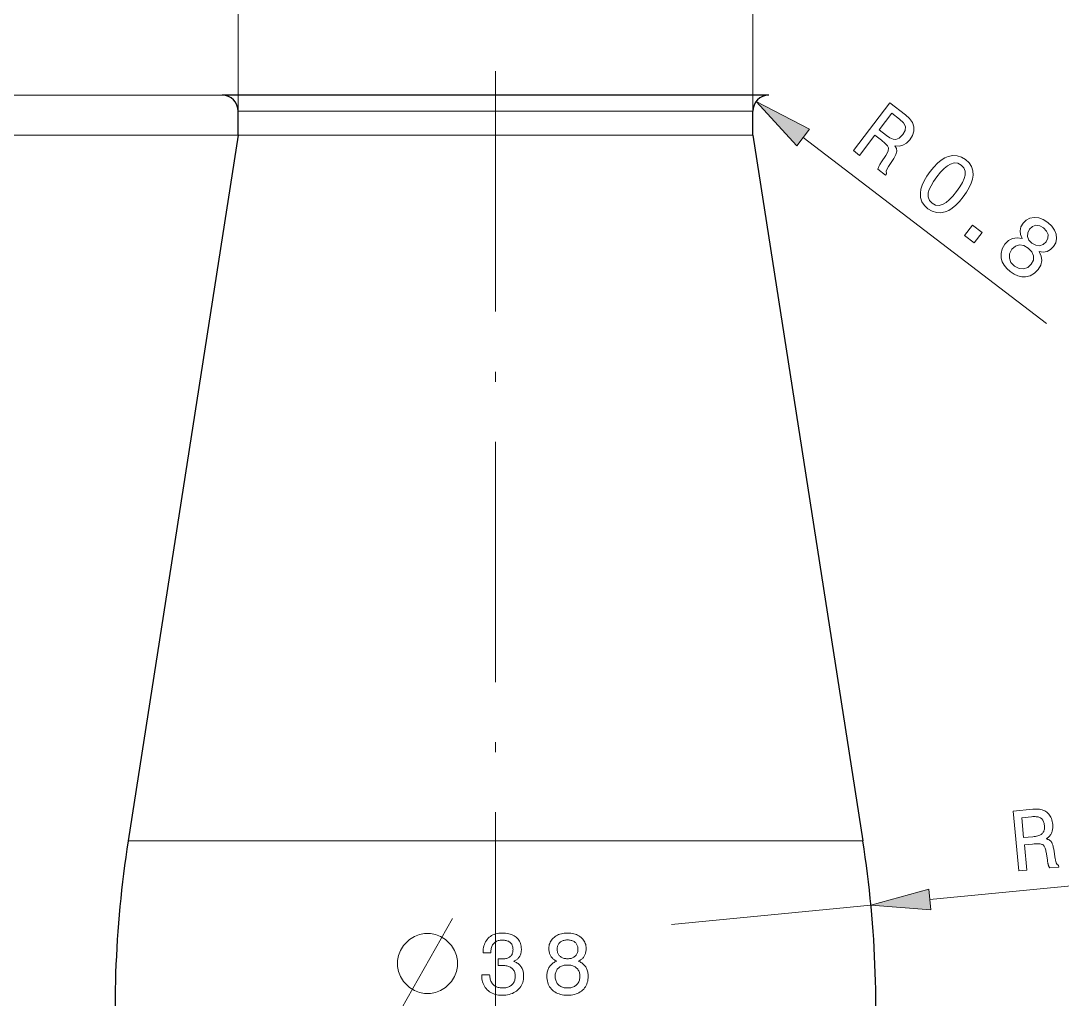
# Model space of a CAD drawing. Extents: x 0 to 594, y 0 to 521.
# Drawn here: x 105.1 to 157.1, y 320.7 to 369.5 of the extents above; entities that cross this region are included whole.
import ezdxf

# ---------------------------------------------------------------- set-up
doc = ezdxf.new("R2010")
doc.units = 0
doc.linetypes.add('DASHDOT', pattern=[18.5, 12, -3, 0.5, -3])

msp = doc.modelspace()

# ---------------------------------------------------------------- linework, layer by layer
at = {"color": 7, "lineweight": 13, "ltscale": 0.229788}
for p, q in [((115.918, 364.996), (115.918, 374.187)), ((141.618, 364.996), (141.618, 374.187))]:
    msp.add_line(p, q, dxfattribs=at)
at = {"color": 7, "linetype": 'DASHDOT', "lineweight": 13}
msp.add_line((128.768, 366.994), (128.768, 131.694), dxfattribs=at)
at = {"color": 7, "lineweight": 13}
for p, q in [((115.118, 365.796), (46.231, 365.796)), ((115.118, 365.796), (56.451, 365.796)), ((115.118, 365.796), (67.517, 365.796)), ((140.044, 364.996), (115.918, 364.996)), ((115.918, 363.796), (95.883, 363.796)), ((140.044, 363.796), (115.918, 363.796)), ((144.865, 328.57), (110.424, 328.57))]:
    msp.add_line(p, q, dxfattribs=at)
at = {"color": 7, "lineweight": 13, "ltscale": 0.480853}
msp.add_line((115.118, 365.796), (95.883, 365.796), dxfattribs=at)
at = {"color": 7, "lineweight": 30}
for p, q in [((142.418, 365.796), (115.118, 365.796)), ((115.918, 363.796), (110.424, 328.57)), ((141.618, 363.796), (147.111, 328.57))]:
    msp.add_line(p, q, dxfattribs=at)
at = {"color": 7, "lineweight": 30, "ltscale": 0.03}
for p, q in [((115.918, 363.796), (115.918, 364.996)), ((141.618, 363.796), (141.618, 364.996))]:
    msp.add_line(p, q, dxfattribs=at)
at = {"color": 7, "lineweight": 13, "ltscale": 0.039327}
for p, q in [((141.618, 364.996), (140.044, 364.996)), ((141.618, 363.796), (140.044, 363.796))]:
    msp.add_line(p, q, dxfattribs=at)
at = {"color": 7, "lineweight": 13, "ltscale": 0.382456}
msp.add_line((144.13, 363.689), (156.289, 354.405), dxfattribs=at)
at = {"color": 7, "lineweight": 13, "ltscale": 0.056138}
msp.add_line((147.111, 328.57), (144.865, 328.57), dxfattribs=at)
at = {"color": 7, "lineweight": 13, "ltscale": 0.340531}
msp.add_line((150.456, 325.638), (164.015, 326.941), dxfattribs=at)
at = {"color": 7, "lineweight": 13, "ltscale": 0.25}
msp.add_line((137.561, 324.399), (147.515, 325.356), dxfattribs=at)
at = {"color": 7, "lineweight": 13}
for points in [[(144.446, 364.103), (141.782, 365.481), (143.814, 363.274)], [(146.639, 363.031), (148.46, 365.415), (149.246, 364.815), (149.451, 364.628), (149.588, 364.43), (149.658, 364.222), (149.66, 364.008), (149.592, 363.79), (149.456, 363.568), (149.295, 363.4), (149.116, 363.296), (148.92, 363.253), (148.709, 363.273), (148.788, 363.133), (148.81, 362.998), (148.768, 362.842), (148.654, 362.637), (148.386, 362.231), (148.278, 362.023), (148.286, 361.877), (148.236, 361.812), (147.861, 362.097), (147.91, 362.243), (147.965, 362.344), (148.043, 362.469), (148.261, 362.789), (148.377, 363.004), (148.397, 363.164), (148.345, 363.265), (148.226, 363.393), (148.04, 363.547), (147.715, 363.796), (146.95, 362.793)], [(148.947, 364.606), (148.56, 364.901), (147.926, 364.072), (148.291, 363.793), (148.467, 363.676), (148.621, 363.61), (148.754, 363.593), (148.934, 363.658), (149.109, 363.83), (149.227, 364.04), (149.242, 364.229), (149.151, 364.412)], [(150.469, 361.989), (150.653, 362.212), (150.835, 362.399), (151.018, 362.549), (151.199, 362.664), (151.38, 362.743), (151.603, 362.79), (151.821, 362.779), (152.032, 362.711), (152.238, 362.585), (152.415, 362.419), (152.538, 362.233), (152.606, 362.027), (152.619, 361.801), (152.59, 361.607), (152.527, 361.402), (152.429, 361.186), (152.296, 360.96), (152.128, 360.723), (151.944, 360.499), (151.761, 360.312), (151.58, 360.161), (151.399, 360.047), (151.22, 359.969), (150.999, 359.923), (150.783, 359.935), (150.572, 360.004), (150.365, 360.131), (150.189, 360.297), (150.067, 360.482), (149.999, 360.688), (149.985, 360.915), (150.012, 361.109), (150.074, 361.314), (150.171, 361.529), (150.303, 361.754)], [(150.816, 361.727), (150.648, 361.492), (150.52, 361.279), (150.432, 361.087), (150.383, 360.917), (150.38, 360.719), (150.444, 360.549), (150.577, 360.407), (150.748, 360.316), (150.928, 360.298), (151.116, 360.353), (151.266, 360.445), (151.427, 360.581), (151.599, 360.762), (151.784, 360.988), (151.954, 361.227), (152.084, 361.441), (152.173, 361.633), (152.222, 361.802), (152.226, 361.998), (152.161, 362.166), (152.028, 362.308), (151.856, 362.399), (151.676, 362.416), (151.485, 362.36), (151.334, 362.268), (151.172, 362.132), (150.999, 361.952)], [(155.062, 358.642), (154.981, 358.84), (154.962, 359.032), (155.006, 359.22), (155.114, 359.404), (155.27, 359.559), (155.454, 359.655), (155.668, 359.693), (155.896, 359.67), (156.124, 359.588), (156.351, 359.445), (156.548, 359.264), (156.688, 359.066), (156.769, 358.852), (156.788, 358.637), (156.744, 358.434), (156.635, 358.243), (156.484, 358.089), (156.315, 357.996), (156.125, 357.964), (155.911, 357.993), (156.018, 357.767), (156.045, 357.54), (155.995, 357.315), (155.868, 357.096), (155.684, 356.906), (155.472, 356.784), (155.234, 356.731), (155.045, 356.736), (154.855, 356.782), (154.665, 356.868), (154.475, 356.993), (154.304, 357.144), (154.172, 357.304), (154.078, 357.475), (154.023, 357.655), (154.013, 357.899), (154.075, 358.134), (154.21, 358.363), (154.388, 358.543), (154.591, 358.65), (154.817, 358.684)], [(152.187, 358.795), (152.583, 359.313), (153.067, 358.944), (152.671, 358.425)], [(155.438, 359.112), (155.346, 358.933), (155.337, 358.745), (155.408, 358.565), (155.557, 358.41), (155.748, 358.306), (155.94, 358.285), (156.119, 358.343), (156.267, 358.479), (156.359, 358.655), (156.366, 358.837), (156.292, 359.013), (156.137, 359.17), (155.946, 359.276), (155.758, 359.302), (155.585, 359.246)], [(154.558, 358.103), (154.444, 357.886), (154.429, 357.664), (154.51, 357.453), (154.686, 357.27), (154.911, 357.147), (155.137, 357.123), (155.347, 357.197), (155.526, 357.364), (155.631, 357.568), (155.639, 357.78), (155.552, 357.984), (155.372, 358.168), (155.149, 358.292), (154.929, 358.321), (154.728, 358.258)], [(154.9, 327.07), (154.614, 330.052), (155.61, 330.147), (155.697, 330.154), (155.779, 330.155), (155.858, 330.152), (155.933, 330.143), (156.004, 330.13), (156.071, 330.113), (156.135, 330.09), (156.195, 330.063), (156.251, 330.031), (156.303, 329.995), (156.351, 329.954), (156.395, 329.908), (156.435, 329.858), (156.47, 329.803), (156.502, 329.745), (156.529, 329.681), (156.551, 329.614), (156.57, 329.542), (156.584, 329.465), (156.594, 329.384), (156.598, 329.336), (156.6, 329.289), (156.599, 329.243), (156.596, 329.198), (156.591, 329.155), (156.584, 329.113), (156.575, 329.073), (156.564, 329.034), (156.55, 328.996), (156.535, 328.959), (156.517, 328.924), (156.497, 328.89), (156.475, 328.858), (156.451, 328.827), (156.426, 328.797), (156.398, 328.769), (156.367, 328.742), (156.335, 328.717), (156.301, 328.693), (156.265, 328.671), (156.298, 328.663), (156.329, 328.654), (156.358, 328.644), (156.386, 328.632), (156.412, 328.619), (156.436, 328.604), (156.458, 328.588), (156.479, 328.571), (156.498, 328.553), (156.515, 328.533), (156.531, 328.51), (156.547, 328.484), (156.561, 328.455), (156.575, 328.423), (156.588, 328.386), (156.6, 328.347), (156.612, 328.304), (156.623, 328.257), (156.633, 328.207), (156.643, 328.154), (156.721, 327.672), (156.726, 327.642), (156.731, 327.613), (156.737, 327.586), (156.743, 327.561), (156.749, 327.537), (156.755, 327.516), (156.762, 327.495), (156.769, 327.477), (156.776, 327.46), (156.783, 327.445), (156.79, 327.432), (156.799, 327.419), (156.807, 327.407), (156.817, 327.395), (156.827, 327.384), (156.837, 327.375), (156.849, 327.366), (156.86, 327.357), (156.873, 327.35), (156.886, 327.343), (156.894, 327.261), (156.443, 327.218), (156.436, 327.227), (156.429, 327.238), (156.423, 327.25), (156.416, 327.262), (156.41, 327.276), (156.404, 327.29), (156.398, 327.306), (156.392, 327.322), (156.386, 327.34), (156.38, 327.358), (156.375, 327.378), (156.369, 327.399), (156.364, 327.421), (156.358, 327.445), (156.353, 327.47), (156.347, 327.496), (156.342, 327.524), (156.337, 327.553), (156.331, 327.584), (156.326, 327.615), (156.268, 328), (156.258, 328.055), (156.247, 328.107), (156.235, 328.155), (156.221, 328.198), (156.206, 328.237), (156.19, 328.271), (156.173, 328.302), (156.154, 328.328), (156.133, 328.35), (156.112, 328.368), (156.086, 328.382), (156.055, 328.394), (156.018, 328.404), (155.974, 328.412), (155.925, 328.417), (155.869, 328.419), (155.808, 328.42), (155.74, 328.418), (155.667, 328.413), (155.587, 328.406), (155.178, 328.367), (155.299, 327.108)], [(155.534, 329.772), (155.047, 329.725), (155.143, 328.732), (155.602, 328.776), (155.67, 328.784), (155.734, 328.794), (155.793, 328.805), (155.847, 328.819), (155.897, 328.834), (155.943, 328.851), (155.984, 328.87), (156.02, 328.891), (156.052, 328.914), (156.08, 328.939), (156.104, 328.966), (156.125, 328.996), (156.143, 329.029), (156.158, 329.064), (156.169, 329.103), (156.178, 329.144), (156.184, 329.188), (156.186, 329.234), (156.185, 329.284), (156.182, 329.336), (156.176, 329.387), (156.167, 329.435), (156.156, 329.48), (156.142, 329.522), (156.126, 329.56), (156.107, 329.595), (156.086, 329.626), (156.063, 329.655), (156.037, 329.68), (156.009, 329.702), (155.978, 329.721), (155.943, 329.737), (155.904, 329.751), (155.862, 329.762), (155.817, 329.77), (155.767, 329.776), (155.714, 329.779), (155.658, 329.779), (155.598, 329.777)], [(150.407, 326.157), (147.515, 325.356), (150.506, 325.12)], [(125.518, 323.947), (125.218, 323.947), (124.968, 323.897), (124.718, 323.797), (124.468, 323.647), (124.168, 323.347), (124.018, 323.097), (123.918, 322.847), (123.868, 322.597), (123.868, 322.297), (123.918, 322.047), (124.018, 321.797), (124.168, 321.547), (124.468, 321.247), (124.718, 321.097), (124.968, 320.997), (125.218, 320.947), (125.518, 320.947), (125.768, 320.997), (126.018, 321.097), (126.268, 321.247), (126.568, 321.547), (126.718, 321.797), (126.818, 322.047), (126.868, 322.297), (126.868, 322.597), (126.818, 322.847), (126.718, 323.097), (126.568, 323.347), (126.268, 323.647), (126.018, 323.797), (125.768, 323.897)], [(128.079, 321.887), (128.477, 321.887), (128.48, 321.825), (128.486, 321.766), (128.496, 321.71), (128.508, 321.657), (128.524, 321.607), (128.543, 321.559), (128.565, 321.514), (128.591, 321.472), (128.619, 321.433), (128.651, 321.397), (128.686, 321.364), (128.724, 321.334), (128.764, 321.308), (128.807, 321.286), (128.852, 321.267), (128.901, 321.251), (128.952, 321.239), (129.005, 321.23), (129.061, 321.225), (129.12, 321.223), (129.178, 321.225), (129.233, 321.229), (129.286, 321.237), (129.336, 321.248), (129.384, 321.263), (129.429, 321.28), (129.472, 321.301), (129.512, 321.324), (129.55, 321.351), (129.585, 321.381), (129.617, 321.414), (129.646, 321.449), (129.672, 321.487), (129.694, 321.527), (129.713, 321.569), (129.728, 321.613), (129.74, 321.66), (129.748, 321.71), (129.753, 321.761), (129.755, 321.815), (129.753, 321.865), (129.748, 321.911), (129.74, 321.956), (129.728, 321.999), (129.713, 322.039), (129.695, 322.077), (129.673, 322.112), (129.648, 322.146), (129.619, 322.177), (129.587, 322.207), (129.552, 322.233), (129.515, 322.257), (129.475, 322.278), (129.432, 322.296), (129.386, 322.312), (129.337, 322.324), (129.286, 322.334), (129.232, 322.341), (129.176, 322.345), (129.116, 322.347), (129.108, 322.347), (129.099, 322.347), (129.09, 322.347), (129.082, 322.346), (129.073, 322.346), (129.064, 322.346), (129.055, 322.346), (129.046, 322.345), (129.037, 322.345), (129.028, 322.345), (129.018, 322.344), (129.008, 322.344), (128.997, 322.343), (128.986, 322.343), (128.974, 322.342), (128.961, 322.341), (128.948, 322.341), (128.935, 322.34), (128.92, 322.339), (128.905, 322.338), (128.905, 322.678), (128.915, 322.677), (128.924, 322.677), (128.933, 322.677), (128.942, 322.676), (128.951, 322.676), (128.959, 322.676), (128.968, 322.675), (128.977, 322.675), (128.985, 322.675), (128.994, 322.675), (129.002, 322.674), (129.01, 322.674), (129.019, 322.674), (129.027, 322.674), (129.034, 322.674), (129.042, 322.674), (129.05, 322.674), (129.057, 322.674), (129.065, 322.674), (129.072, 322.674), (129.129, 322.675), (129.182, 322.678), (129.233, 322.684), (129.281, 322.692), (129.325, 322.702), (129.367, 322.715), (129.405, 322.73), (129.441, 322.747), (129.473, 322.767), (129.503, 322.788), (129.53, 322.813), (129.553, 322.839), (129.575, 322.868), (129.593, 322.9), (129.608, 322.934), (129.621, 322.97), (129.631, 323.009), (129.638, 323.05), (129.642, 323.093), (129.643, 323.139), (129.642, 323.184), (129.638, 323.226), (129.631, 323.267), (129.621, 323.305), (129.609, 323.341), (129.594, 323.375), (129.577, 323.407), (129.556, 323.436), (129.533, 323.464), (129.507, 323.489), (129.479, 323.513), (129.448, 323.533), (129.415, 323.552), (129.379, 323.568), (129.341, 323.581), (129.301, 323.592), (129.258, 323.601), (129.213, 323.607), (129.166, 323.61), (129.116, 323.612), (129.06, 323.61), (129.007, 323.605), (128.957, 323.597), (128.909, 323.586), (128.864, 323.571), (128.822, 323.553), (128.782, 323.532), (128.746, 323.508), (128.712, 323.48), (128.681, 323.449), (128.653, 323.415), (128.627, 323.378), (128.605, 323.338), (128.586, 323.295), (128.569, 323.249), (128.556, 323.2), (128.546, 323.148), (128.538, 323.092), (128.534, 323.034), (128.532, 322.973), (128.148, 322.973), (128.148, 323.002), (128.151, 323.089), (128.159, 323.172), (128.172, 323.251), (128.189, 323.326), (128.213, 323.398), (128.241, 323.467), (128.274, 323.531), (128.312, 323.593), (128.356, 323.65), (128.405, 323.704), (128.458, 323.754), (128.514, 323.799), (128.574, 323.838), (128.638, 323.872), (128.705, 323.901), (128.776, 323.924), (128.851, 323.942), (128.928, 323.955), (129.01, 323.963), (129.095, 323.966), (129.185, 323.964), (129.271, 323.957), (129.352, 323.947), (129.43, 323.932), (129.503, 323.913), (129.572, 323.889), (129.637, 323.862), (129.698, 323.83), (129.755, 323.793), (129.808, 323.753), (129.856, 323.709), (129.899, 323.661), (129.937, 323.61), (129.97, 323.556), (129.997, 323.498), (130.02, 323.437), (130.038, 323.372), (130.051, 323.304), (130.058, 323.233), (130.061, 323.158), (130.06, 323.116), (130.057, 323.074), (130.052, 323.034), (130.045, 322.995), (130.037, 322.957), (130.026, 322.921), (130.014, 322.885), (129.999, 322.851), (129.983, 322.819), (129.965, 322.787), (129.945, 322.757), (129.923, 322.729), (129.899, 322.702), (129.873, 322.676), (129.846, 322.652), (129.817, 322.629), (129.785, 322.608), (129.753, 322.588), (129.718, 322.57), (129.681, 322.553), (129.728, 322.535), (129.773, 322.514), (129.816, 322.491), (129.856, 322.467), (129.894, 322.44), (129.93, 322.411), (129.963, 322.381), (129.994, 322.348), (130.023, 322.314), (130.049, 322.277), (130.073, 322.239), (130.094, 322.199), (130.113, 322.157), (130.129, 322.113), (130.143, 322.068), (130.154, 322.021), (130.163, 321.972), (130.169, 321.922), (130.173, 321.869), (130.174, 321.815), (130.172, 321.731), (130.163, 321.649), (130.148, 321.572), (130.127, 321.497), (130.101, 321.426), (130.068, 321.358), (130.03, 321.294), (129.986, 321.233), (129.935, 321.176), (129.879, 321.122), (129.818, 321.072), (129.754, 321.028), (129.685, 320.989), (129.612, 320.955), (129.536, 320.926), (129.455, 320.902), (129.371, 320.884), (129.283, 320.871), (129.191, 320.863), (129.095, 320.86), (129.004, 320.863), (128.917, 320.871), (128.834, 320.885), (128.754, 320.904), (128.678, 320.928), (128.606, 320.958), (128.538, 320.994), (128.473, 321.035), (128.412, 321.081), (128.355, 321.132), (128.303, 321.189), (128.256, 321.248), (128.214, 321.312), (128.178, 321.379), (128.148, 321.45), (128.123, 321.524), (128.104, 321.602), (128.09, 321.684), (128.082, 321.769), (128.079, 321.858)], [(131.829, 322.562), (131.791, 322.581), (131.754, 322.601), (131.719, 322.622), (131.687, 322.645), (131.656, 322.669), (131.627, 322.694), (131.601, 322.721), (131.576, 322.749), (131.553, 322.778), (131.532, 322.808), (131.513, 322.84), (131.497, 322.874), (131.482, 322.909), (131.469, 322.945), (131.458, 322.982), (131.449, 323.021), (131.442, 323.062), (131.437, 323.104), (131.434, 323.147), (131.433, 323.192), (131.436, 323.26), (131.443, 323.324), (131.456, 323.387), (131.474, 323.447), (131.498, 323.504), (131.526, 323.558), (131.56, 323.61), (131.598, 323.66), (131.642, 323.707), (131.691, 323.751), (131.745, 323.792), (131.801, 323.828), (131.86, 323.861), (131.923, 323.888), (131.989, 323.912), (132.058, 323.931), (132.13, 323.947), (132.205, 323.957), (132.283, 323.964), (132.365, 323.966), (132.447, 323.964), (132.525, 323.957), (132.601, 323.947), (132.673, 323.931), (132.742, 323.912), (132.808, 323.888), (132.87, 323.861), (132.93, 323.828), (132.986, 323.792), (133.039, 323.751), (133.087, 323.707), (133.131, 323.66), (133.169, 323.61), (133.202, 323.558), (133.231, 323.504), (133.254, 323.447), (133.272, 323.387), (133.284, 323.324), (133.292, 323.26), (133.295, 323.192), (133.294, 323.147), (133.291, 323.103), (133.286, 323.061), (133.279, 323.02), (133.27, 322.981), (133.26, 322.943), (133.247, 322.907), (133.233, 322.872), (133.216, 322.838), (133.198, 322.806), (133.177, 322.776), (133.155, 322.747), (133.13, 322.719), (133.104, 322.692), (133.075, 322.667), (133.044, 322.643), (133.011, 322.621), (132.976, 322.6), (132.939, 322.58), (132.9, 322.562), (132.949, 322.542), (132.994, 322.521), (133.038, 322.497), (133.078, 322.472), (133.117, 322.444), (133.153, 322.415), (133.186, 322.383), (133.217, 322.35), (133.246, 322.315), (133.273, 322.277), (133.296, 322.238), (133.318, 322.197), (133.337, 322.154), (133.353, 322.11), (133.367, 322.064), (133.378, 322.016), (133.387, 321.966), (133.393, 321.915), (133.397, 321.862), (133.398, 321.807), (133.395, 321.722), (133.387, 321.641), (133.373, 321.564), (133.353, 321.489), (133.328, 321.419), (133.297, 321.351), (133.261, 321.288), (133.219, 321.228), (133.172, 321.171), (133.119, 321.118), (133.061, 321.069), (132.999, 321.025), (132.933, 320.987), (132.864, 320.953), (132.791, 320.925), (132.713, 320.902), (132.632, 320.884), (132.547, 320.871), (132.458, 320.863), (132.365, 320.86), (132.272, 320.863), (132.183, 320.871), (132.098, 320.884), (132.017, 320.902), (131.94, 320.925), (131.866, 320.953), (131.797, 320.987), (131.731, 321.025), (131.67, 321.069), (131.612, 321.118), (131.559, 321.171), (131.512, 321.228), (131.47, 321.288), (131.434, 321.351), (131.404, 321.419), (131.379, 321.489), (131.359, 321.564), (131.345, 321.641), (131.337, 321.722), (131.334, 321.807), (131.335, 321.862), (131.339, 321.915), (131.345, 321.966), (131.354, 322.016), (131.365, 322.064), (131.379, 322.11), (131.395, 322.154), (131.414, 322.197), (131.436, 322.238), (131.459, 322.277), (131.486, 322.315), (131.514, 322.35), (131.545, 322.383), (131.579, 322.415), (131.615, 322.444), (131.653, 322.472), (131.693, 322.497), (131.736, 322.521), (131.782, 322.542)], [(131.844, 323.158), (131.846, 323.116), (131.85, 323.076), (131.857, 323.037), (131.867, 323), (131.88, 322.964), (131.895, 322.931), (131.914, 322.899), (131.935, 322.868), (131.959, 322.84), (131.987, 322.813), (132.016, 322.788), (132.047, 322.766), (132.08, 322.746), (132.115, 322.729), (132.152, 322.715), (132.191, 322.703), (132.232, 322.694), (132.274, 322.687), (132.319, 322.683), (132.365, 322.682), (132.412, 322.683), (132.456, 322.687), (132.499, 322.694), (132.54, 322.703), (132.579, 322.715), (132.616, 322.729), (132.651, 322.746), (132.685, 322.766), (132.716, 322.788), (132.745, 322.813), (132.773, 322.84), (132.797, 322.868), (132.818, 322.899), (132.837, 322.931), (132.852, 322.964), (132.865, 323), (132.875, 323.037), (132.882, 323.076), (132.886, 323.116), (132.888, 323.158), (132.886, 323.201), (132.882, 323.241), (132.875, 323.279), (132.866, 323.316), (132.853, 323.351), (132.838, 323.383), (132.82, 323.415), (132.799, 323.444), (132.775, 323.471), (132.749, 323.497), (132.72, 323.52), (132.689, 323.541), (132.656, 323.56), (132.62, 323.576), (132.583, 323.589), (132.544, 323.6), (132.502, 323.609), (132.459, 323.615), (132.413, 323.619), (132.365, 323.62), (132.317, 323.619), (132.272, 323.615), (132.229, 323.609), (132.188, 323.6), (132.148, 323.589), (132.111, 323.576), (132.076, 323.56), (132.043, 323.541), (132.012, 323.52), (131.983, 323.497), (131.957, 323.471), (131.933, 323.444), (131.912, 323.415), (131.894, 323.383), (131.879, 323.351), (131.866, 323.316), (131.857, 323.279), (131.85, 323.241), (131.846, 323.201)], [(131.749, 321.815), (131.751, 321.762), (131.756, 321.71), (131.764, 321.661), (131.776, 321.615), (131.791, 321.57), (131.809, 321.528), (131.83, 321.488), (131.855, 321.451), (131.883, 321.415), (131.915, 321.382), (131.949, 321.352), (131.986, 321.325), (132.025, 321.301), (132.066, 321.28), (132.11, 321.263), (132.156, 321.249), (132.205, 321.237), (132.256, 321.229), (132.309, 321.225), (132.365, 321.223), (132.421, 321.225), (132.475, 321.229), (132.526, 321.237), (132.575, 321.249), (132.621, 321.263), (132.665, 321.28), (132.707, 321.301), (132.746, 321.325), (132.783, 321.352), (132.817, 321.382), (132.849, 321.415), (132.877, 321.451), (132.902, 321.488), (132.923, 321.528), (132.941, 321.57), (132.956, 321.615), (132.968, 321.661), (132.976, 321.71), (132.981, 321.762), (132.983, 321.815), (132.981, 321.865), (132.976, 321.913), (132.968, 321.959), (132.956, 322.003), (132.942, 322.044), (132.923, 322.083), (132.902, 322.12), (132.877, 322.156), (132.849, 322.188), (132.818, 322.219), (132.784, 322.247), (132.747, 322.273), (132.708, 322.295), (132.667, 322.314), (132.623, 322.331), (132.576, 322.344), (132.527, 322.354), (132.475, 322.362), (132.421, 322.366), (132.365, 322.368), (132.309, 322.366), (132.255, 322.362), (132.204, 322.354), (132.155, 322.344), (132.109, 322.331), (132.065, 322.314), (132.023, 322.295), (131.984, 322.273), (131.948, 322.247), (131.914, 322.219), (131.883, 322.188), (131.855, 322.156), (131.83, 322.12), (131.809, 322.083), (131.79, 322.044), (131.776, 322.003), (131.764, 321.959), (131.756, 321.913), (131.751, 321.865)]]:
    msp.add_lwpolyline(points, close=True, dxfattribs=at)
msp.add_lwpolyline([(124.068, 320.197), (125.768, 323.197), (126.618, 324.697)], dxfattribs=at)
at = {"color": 7, "lineweight": 30}
for centre, radius, start, end in [((115.118, 364.996), 0.8, 360, 90), ((142.418, 364.996), 0.8, 90, 180), ((164.768, 320.096), 55, 171.1365, 184.9298), ((92.768, 320.096), 55, 355.0702, 8.8635)]:
    msp.add_arc(centre, radius, start, end, dxfattribs=at)
at = {"color": 7, "lineweight": 13}
for points in [[(144.446, 364.103), (141.782, 365.481), (144.446, 364.103), (143.814, 363.274)], [(150.407, 326.157), (147.515, 325.356), (150.407, 326.157), (150.506, 325.12)]]:
    msp.add_solid(points, dxfattribs=at)

doc.saveas('drawing.dxf')
